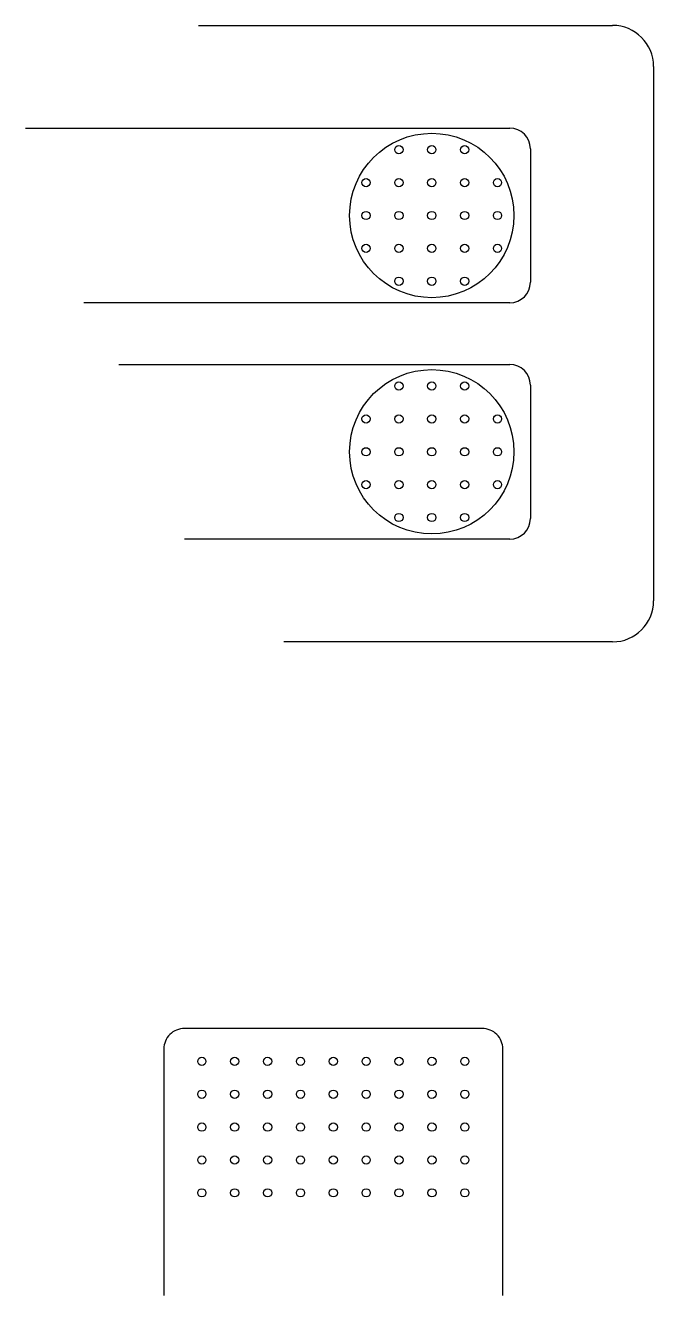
# Model space of a CAD drawing. Header units: millimetres. Extents: x -15 to 15.6, y -13 to 48.8.
import ezdxf

# ---------------------------------------------------------------- set-up
doc = ezdxf.new("R2010")
doc.units = ezdxf.units.MM
for name, color, linetype in [('几何体', 7, 'Continuous'), ('割孔', 172, 'Continuous'), ('发热丝', 3, 'Continuous')]:
    doc.layers.add(name, color=color, linetype=linetype)

msp = doc.modelspace()

# ---------------------------------------------------------------- linework, layer by layer
at = {"layer": '几何体'}
for p, q in [((-6.564, 48.815), (13.592, 48.815)), ((15.592, 46.815), (15.592, 20.815)), ((13.592, 18.815), (-2.408, 18.815))]:
    msp.add_line(p, q, dxfattribs=at)
for centre, start, end in [((13.592, 46.815), 0, 90), ((13.592, 20.815), 270, 360)]:
    msp.add_arc(centre, 2, start, end, dxfattribs=at)
at = {"layer": '割孔'}
for centre in [(4.792, 39.565), (4.792, 28.065)]:
    msp.add_circle(centre, 4, dxfattribs=at)
at = {"layer": '发热丝'}
for p, q in [((-14.991, 43.815), (8.592, 43.815)), ((9.592, 42.815), (9.592, 36.315)), ((8.592, 35.315), (-12.152, 35.315)), ((-10.447, 32.315), (8.592, 32.315)), ((9.592, 31.315), (9.592, 24.815)), ((8.592, 23.815), (-7.242, 23.815))]:
    msp.add_line(p, q, dxfattribs=at)
msp.add_lwpolyline([(8.251, -13), (8.251, -1, 0.414214), (7.251, 0), (-7.251, 0, 0.414214), (-8.251, -1), (-8.251, -13)], format="xyb", dxfattribs=at)
for centre in [(3.192, 42.765), (4.792, 42.765), (6.392, 42.765), (1.592, 41.165), (3.192, 41.165), (4.792, 41.165), (6.392, 41.165), (7.992, 41.165), (1.592, 39.565), (3.192, 39.565), (4.792, 39.565), (6.392, 39.565), (7.992, 39.565), (1.592, 37.965), (3.192, 37.965), (4.792, 37.965), (6.392, 37.965), (7.992, 37.965), (3.192, 36.365), (4.792, 36.365), (6.392, 36.365), (3.192, 31.265), (4.792, 31.265), (6.392, 31.265), (1.592, 29.665), (3.192, 29.665), (4.792, 29.665), (6.392, 29.665), (7.992, 29.665), (1.592, 28.065), (3.192, 28.065), (4.792, 28.065), (6.392, 28.065), (7.992, 28.065), (1.592, 26.465), (3.192, 26.465), (4.792, 26.465), (6.392, 26.465), (7.992, 26.465), (3.192, 24.865), (4.792, 24.865), (6.392, 24.865), (-6.4, -1.6), (-4.8, -1.6), (-3.2, -1.6), (-1.6, -1.6), (0, -1.6), (1.6, -1.6), (3.2, -1.6), (4.8, -1.6), (6.4, -1.6), (-6.4, -3.2), (-4.8, -3.2), (-3.2, -3.2), (-1.6, -3.2), (0, -3.2), (1.6, -3.2), (3.2, -3.2), (4.8, -3.2), (6.4, -3.2), (-6.4, -4.8), (-4.8, -4.8), (-3.2, -4.8), (-1.6, -4.8), (0, -4.8), (1.6, -4.8), (3.2, -4.8), (4.8, -4.8), (6.4, -4.8), (-6.4, -6.4), (-4.8, -6.4), (-3.2, -6.4), (-1.6, -6.4), (0, -6.4), (1.6, -6.4), (3.2, -6.4), (4.8, -6.4), (6.4, -6.4), (-6.4, -8), (-4.8, -8), (-3.2, -8), (-1.6, -8), (0, -8), (1.6, -8), (3.2, -8), (4.8, -8), (6.4, -8)]:
    msp.add_circle(centre, 0.2, dxfattribs=at)
for centre, start, end in [((8.592, 42.815), 0, 90), ((8.592, 36.315), 270, 0), ((8.592, 31.315), 360, 90), ((8.592, 24.815), 270, 0)]:
    msp.add_arc(centre, 1, start, end, dxfattribs=at)

doc.saveas('drawing.dxf')
